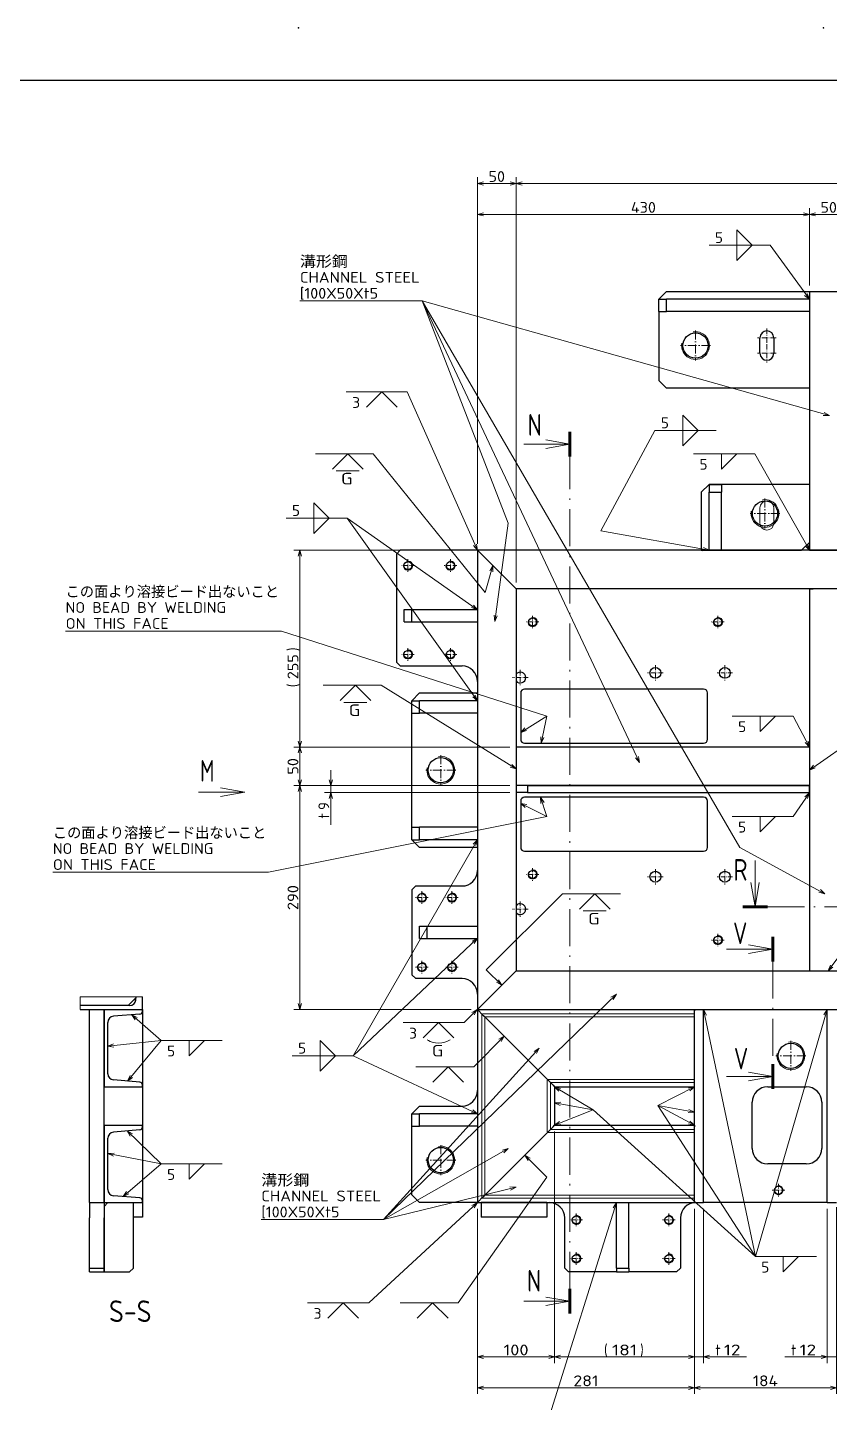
# Model space of a CAD drawing. Extents: x 0 to 1248, y -10 to 833.
# Drawn here: x 292.2 to 552, y 387.8 to 833.1 of the extents above; entities that cross this region are included whole.
import ezdxf
from ezdxf.enums import TextEntityAlignment as Align

# ---------------------------------------------------------------- set-up
doc = ezdxf.new("R2010")
doc.units = 0
doc.linetypes.add('DASHDOT', pattern=[18.5, 12, -3, 0.5, -3])
doc.layers.get('0').update_dxf_attribs({"lineweight": 13})
doc.styles.get("Standard").update_dxf_attribs({"font": 'isocp.shx'})
doc.dimstyles.get("Standard").update_dxf_attribs({"dimtxt": 2.5, "dimasz": 2.5, "dimexe": 1.25, "dimexo": 0.625, "dimtad": 1, "dimcen": 2.5, "dimadec": 0, "dimazin": 0, "dimtfac": 1, "dimtmove": 0, "dimatfit": 0, "dimfxl": 1, "dimarcsym": 0})

# ---------------------------------------------------------------- blocks, each defined once
blk = doc.blocks.new('*D1')
at = {"color": 7, "lineweight": 13}
for p, q in [((437.954529, 665.839461), (437.954529, 774.589461)), ((437.954529, 772.589461), (545.454529, 772.589461)), ((545.454529, 749.589461), (545.454529, 774.589461))]:
    blk.add_line(p, q, dxfattribs=at)
for points in [[(439.886383, 773.1071), (437.954529, 772.589461), (439.886383, 772.071822)], [(543.522675, 772.071822), (545.454529, 772.589461), (543.522675, 773.1071)]]:
    blk.add_lwpolyline(points, dxfattribs=at)
at = {"color": 7, "lineweight": 13, "width": 0.854609}
blk.add_text('430', height=3.5, dxfattribs=at).set_placement((487.645134, 773.089461), (495.763924, 773.089461), align=Align.FIT)
blk = doc.blocks.new('*D2')
at = {"color": 7, "lineweight": 13}
for p, q in [((545.454529, 749.589461), (545.454529, 774.589461)), ((545.454529, 772.589461), (557.954529, 772.589461)), ((557.954529, 749.589461), (557.954529, 774.589461))]:
    blk.add_line(p, q, dxfattribs=at)
for points in [[(547.386379, 773.1071), (545.454529, 772.589461), (547.386379, 772.071822)], [(556.022678, 772.071822), (557.954529, 772.589461), (556.022678, 773.1071)]]:
    blk.add_lwpolyline(points, dxfattribs=at)
at = {"color": 7, "lineweight": 13, "width": 0.868247}
blk.add_text('50', height=3.5, dxfattribs=at).set_placement((549.027435, 773.089461), (554.381622, 773.089461), align=Align.FIT)
blk = doc.blocks.new('*D15')
at = {"color": 7, "lineweight": 13}
for p, q in [((437.954529, 665.839461), (437.954529, 784.589461)), ((450.454529, 653.339461), (450.454529, 784.589461)), ((437.954529, 782.589461), (450.454529, 782.589461))]:
    blk.add_line(p, q, dxfattribs=at)
for points in [[(439.886383, 783.1071), (437.954529, 782.589461), (439.886383, 782.071822)], [(448.522675, 782.071822), (450.454529, 782.589461), (448.522675, 783.1071)]]:
    blk.add_lwpolyline(points, dxfattribs=at)
at = {"color": 7, "lineweight": 13, "width": 0.868247}
blk.add_text('50', height=3.5, dxfattribs=at).set_placement((441.527435, 783.089461), (446.881622, 783.089461), align=Align.FIT)
blk = doc.blocks.new('*D16')
at = {"color": 7, "lineweight": 13}
for p, q in [((450.454529, 653.339461), (450.454529, 784.589461)), ((770.454529, 653.339461), (770.454529, 784.589461)), ((450.454529, 782.589461), (770.454529, 782.589461))]:
    blk.add_line(p, q, dxfattribs=at)
for points in [[(452.386383, 783.1071), (450.454529, 782.589461), (452.386383, 782.071822)], [(768.522675, 782.071822), (770.454529, 782.589461), (768.522675, 783.1071)]]:
    blk.add_lwpolyline(points, dxfattribs=at)
for s, p in [('(', (602.434804, 783.089461)), (')', (616.896219, 783.089461))]:
    blk.add_text(s, height=3.5, dxfattribs=at).set_placement(p)
at = {"color": 7, "lineweight": 13, "width": 0.848056}
blk.add_text('1280', height=3.5, dxfattribs=at).set_placement((605.012838, 783.089461), (615.896219, 783.089461), align=Align.FIT)
blk = doc.blocks.new('*D22')
at = {"color": 7, "lineweight": 13}
for p, q in [((435.954529, 663.839461), (378.454529, 663.839461)), ((380.454529, 600.089461), (380.454529, 663.839461)), ((448.454529, 600.089461), (378.454529, 600.089461))]:
    blk.add_line(p, q, dxfattribs=at)
for points in [[(380.972168, 661.907607), (380.454529, 663.839461), (379.93689, 661.907607)], [(379.93689, 602.021313), (380.454529, 600.089461), (380.972168, 602.021313)]]:
    blk.add_lwpolyline(points, dxfattribs=at)
for s, p in [(')', (379.954529, 631.162284)), ('(', (379.954529, 619.465463))]:
    blk.add_text(s, height=3.5, rotation=90.000003, dxfattribs=at).set_placement(p)
at = {"color": 7, "lineweight": 13, "width": 0.854609}
blk.add_text('255', height=3.5, rotation=90, dxfattribs=at).set_placement((379.954529, 622.043496), (379.954529, 630.162284), align=Align.FIT)
blk = doc.blocks.new('*D23')
at = {"color": 7, "lineweight": 13}
for p, q in [((448.454529, 600.089461), (378.454529, 600.089461)), ((380.454529, 587.589461), (380.454529, 600.089461)), ((448.454529, 587.589461), (378.454529, 587.589461))]:
    blk.add_line(p, q, dxfattribs=at)
for points in [[(380.972168, 598.157609), (380.454529, 600.089461), (379.93689, 598.157609)], [(379.93689, 589.521313), (380.454529, 587.589461), (380.972168, 589.521313)]]:
    blk.add_lwpolyline(points, dxfattribs=at)
at = {"color": 7, "lineweight": 13, "width": 0.868247}
blk.add_text('50', height=3.5, rotation=90, dxfattribs=at).set_placement((379.954529, 591.162366), (379.954529, 596.516557), align=Align.FIT)
blk = doc.blocks.new('*D24')
at = {"color": 7, "lineweight": 13}
for p, q in [((448.454529, 587.589461), (378.454529, 587.589461)), ((380.454529, 515.089461), (380.454529, 587.589461)), ((435.954529, 515.089461), (378.454529, 515.089461))]:
    blk.add_line(p, q, dxfattribs=at)
for points in [[(380.972168, 585.657609), (380.454529, 587.589461), (379.93689, 585.657609)], [(379.93689, 517.021316), (380.454529, 515.089461), (380.972168, 517.021316)]]:
    blk.add_lwpolyline(points, dxfattribs=at)
at = {"color": 7, "lineweight": 13, "width": 0.854609}
blk.add_text('290', height=3.5, rotation=90, dxfattribs=at).set_placement((379.954529, 547.280066), (379.954529, 555.398856), align=Align.FIT)
blk = doc.blocks.new('*D25')
at = {"color": 7, "lineweight": 13}
for p, q in [((390.454529, 574.871303), (390.454529, 592.589461)), ((448.454529, 587.589461), (388.454529, 587.589461)), ((448.454529, 585.339461), (388.454529, 585.339461))]:
    blk.add_line(p, q, dxfattribs=at)
for points in [[(389.93689, 589.521313), (390.454529, 587.589461), (390.972168, 589.521313)], [(390.972168, 583.40761), (390.454529, 585.339461), (389.93689, 583.40761)]]:
    blk.add_lwpolyline(points, dxfattribs=at)
for s, width, p, p2 in [('9', 0.971098, (389.954529, 579.692113), (389.954529, 582.281709)), ('t', 1.092485, (389.954529, 576.871304), (389.954529, 578.692112))]:
    blk.add_text(s, height=3.5, rotation=90, dxfattribs=dict(at, width=width)).set_placement(p, p2, align=Align.FIT)
blk = doc.blocks.new('*D26')
at = {"color": 7, "lineweight": 13}
for p, q in [((437.954529, 450.589461), (437.954529, 390.589461)), ((508.204529, 450.589461), (508.204529, 390.589461)), ((437.954529, 392.589461), (508.204529, 392.589461))]:
    blk.add_line(p, q, dxfattribs=at)
for points in [[(439.886383, 393.1071), (437.954529, 392.589461), (439.886383, 392.071822)], [(506.272675, 392.071822), (508.204529, 392.589461), (506.272675, 393.1071)]]:
    blk.add_lwpolyline(points, dxfattribs=at)
at = {"color": 7, "lineweight": 13, "width": 0.95515}
blk.add_text('281', height=3.5, dxfattribs=at).set_placement((469.020142, 393.089461), (477.138916, 393.089461), align=Align.FIT)
blk = doc.blocks.new('*D27')
at = {"color": 7, "lineweight": 13}
for p, q in [((508.204529, 450.589461), (508.204529, 390.589461)), ((554.204529, 450.589461), (554.204529, 390.589461)), ((508.204529, 392.589461), (554.204529, 392.589461))]:
    blk.add_line(p, q, dxfattribs=at)
for points in [[(510.136383, 393.1071), (508.204529, 392.589461), (510.136383, 392.071822)], [(552.272678, 392.071822), (554.204529, 392.589461), (552.272678, 393.1071)]]:
    blk.add_lwpolyline(points, dxfattribs=at)
at = {"color": 7, "lineweight": 13, "width": 0.839875}
blk.add_text('184', height=3.5, dxfattribs=at).set_placement((527.145134, 393.089461), (535.263924, 393.089461), align=Align.FIT)
blk = doc.blocks.new('*D31')
at = {"color": 7, "lineweight": 13}
for p, q in [((462.954529, 475.589461), (462.954529, 400.589461)), ((437.954529, 450.589461), (437.954529, 400.589461)), ((437.954529, 402.589461), (462.954529, 402.589461))]:
    blk.add_line(p, q, dxfattribs=at)
for points in [[(439.886383, 403.1071), (437.954529, 402.589461), (439.886383, 402.071822)], [(461.022675, 402.071822), (462.954529, 402.589461), (461.022675, 403.1071)]]:
    blk.add_lwpolyline(points, dxfattribs=at)
at = {"color": 7, "lineweight": 13, "width": 0.854608}
blk.add_text('100', height=3.5, dxfattribs=at).set_placement((446.395142, 403.089461), (454.513916, 403.089461), align=Align.FIT)
blk = doc.blocks.new('*D32')
at = {"color": 7, "lineweight": 13}
for p, q in [((462.954529, 475.589461), (462.954529, 400.589461)), ((508.204529, 450.589461), (508.204529, 400.589461)), ((462.954529, 402.589461), (508.204529, 402.589461))]:
    blk.add_line(p, q, dxfattribs=at)
for points in [[(464.886383, 403.1071), (462.954529, 402.589461), (464.886383, 402.071822)], [(506.272675, 402.071822), (508.204529, 402.589461), (506.272675, 403.1071)]]:
    blk.add_lwpolyline(points, dxfattribs=at)
for s, p in [('(', (478.942108, 403.089461)), (')', (490.638924, 403.089461))]:
    blk.add_text(s, height=3.5, dxfattribs=at).set_placement(p)
at = {"color": 7, "lineweight": 13, "width": 0.955151}
blk.add_text('181', height=3.5, dxfattribs=at).set_placement((481.520142, 403.089461), (489.638924, 403.089461), align=Align.FIT)
blk = doc.blocks.new('*D35')
at = {"color": 7, "lineweight": 13}
for p, q in [((508.204529, 450.589461), (508.204529, 400.589461)), ((511.204529, 450.589461), (511.204529, 400.589461)), ((503.204529, 402.589461), (525.131622, 402.589461))]:
    blk.add_line(p, q, dxfattribs=at)
for points in [[(506.272675, 402.071822), (508.204529, 402.589461), (506.272675, 403.1071)], [(513.136383, 403.1071), (511.204529, 402.589461), (513.136383, 402.071822)]]:
    blk.add_lwpolyline(points, dxfattribs=at)
for s, width, p, p2 in [('t', 1.09249, (514.956619, 403.089461), (516.777435, 403.089461)), ('12', 0.868247, (517.777435, 403.089461), (523.131622, 403.089461))]:
    blk.add_text(s, height=3.5, dxfattribs=dict(at, width=width)).set_placement(p, p2, align=Align.FIT)
blk = doc.blocks.new('*D36')
at = {"color": 7, "lineweight": 13}
for p, q in [((551.204529, 450.589461), (551.204529, 400.589461)), ((554.204529, 451.055999), (554.204529, 400.589461)), ((537.454048, 402.589461), (559.204529, 402.589461))]:
    blk.add_line(p, q, dxfattribs=at)
for points in [[(549.272678, 402.071822), (551.204529, 402.589461), (549.272678, 403.1071)], [(556.136379, 403.1071), (554.204529, 402.589461), (556.136379, 402.071822)]]:
    blk.add_lwpolyline(points, dxfattribs=at)
for s, width, p, p2 in [('t', 1.09249, (539.454048, 403.089461), (541.274864, 403.089461)), ('12', 0.868247, (542.274857, 403.089461), (547.629044, 403.089461))]:
    blk.add_text(s, height=3.5, dxfattribs=dict(at, width=width)).set_placement(p, p2, align=Align.FIT)

msp = doc.modelspace()

# ---------------------------------------------------------------- linework, layer by layer
at = {"color": 7, "lineweight": 25}
for p, q in [((40, 816), (1164, 816)), ((496.7045, 745.0895), (499.2045, 747.5895)), ((496.7045, 741.0895), (496.7045, 745.0895)), ((496.7045, 745.0895), (499.2045, 745.0895)), ((499.2045, 747.5895), (545.4545, 747.5895)), ((545.4545, 745.0895), (499.2045, 745.0895)), ((499.2045, 741.0895), (499.2045, 745.0895)), ((545.4545, 747.5895), (545.4545, 663.8395)), ((545.4545, 747.5895), (557.9545, 747.5895)), ((496.7045, 741.0895), (499.2045, 741.0895)), ((496.7045, 741.0895), (496.7045, 718.8395)), ((545.4545, 741.0895), (499.2045, 741.0895)), ((529.4545, 727.5895), (529.4545, 732.5895)), ((533.9545, 732.5895), (533.9545, 727.5895)), ((499.2045, 716.3395), (496.7045, 718.8395)), ((545.4545, 716.3395), (499.2045, 716.3395)), ((510.4545, 682.5895), (512.9545, 685.0895)), ((510.4545, 682.5895), (510.4545, 663.8395)), ((545.4545, 685.0895), (512.9545, 685.0895)), ((512.9545, 685.0895), (516.9545, 685.0895)), ((512.9545, 685.0895), (512.9545, 682.5895)), ((512.9545, 663.8395), (512.9545, 682.5895)), ((512.9545, 682.5895), (516.9545, 682.5895)), ((516.9545, 685.0895), (516.9545, 682.5895)), ((516.9545, 663.8395), (516.9545, 682.5895)), ((412.9545, 663.8395), (411.7045, 662.5895)), ((510.4545, 663.8395), (412.9545, 663.8395)), ((437.9545, 663.8395), (450.4545, 651.3395)), ((782.9545, 663.8395), (437.9545, 663.8395)), ((437.9545, 663.8395), (437.9545, 515.0895)), ((437.9545, 663.8395), (450.4545, 651.3395)), ((510.4545, 663.8395), (512.9545, 663.8395)), ((512.9545, 663.8395), (516.9545, 663.8395)), ((516.9545, 663.8395), (542.9545, 663.8395)), ((542.9545, 663.8395), (545.4545, 666.3395)), ((545.4545, 663.8395), (542.9545, 663.8395)), ((545.4545, 663.8395), (557.9545, 663.8395)), ((411.7045, 662.5895), (411.7045, 627.5895)), ((770.4545, 651.3395), (450.4545, 651.3395)), ((450.4545, 651.3395), (450.4545, 527.5895)), ((545.4545, 651.3395), (546.7045, 651.3395)), ((545.4545, 651.3395), (545.4545, 527.5895)), ((557.9545, 651.3395), (546.7045, 651.3395)), ((414.2045, 640.5895), (414.2045, 644.5895)), ((414.2045, 644.5895), (416.7045, 644.5895)), ((416.7045, 640.5895), (416.7045, 644.5895)), ((416.7045, 644.5895), (437.9545, 644.5895)), ((414.2045, 640.5895), (416.7045, 640.5895)), ((416.7045, 640.5895), (437.9545, 640.5895)), ((411.7045, 627.5895), (412.9545, 626.3395)), ((412.9545, 626.3395), (432.9545, 626.3395)), ((419.2045, 617.5895), (416.7045, 615.0895)), ((416.7045, 611.0895), (416.7045, 615.0895)), ((416.7045, 615.0895), (419.2045, 615.0895)), ((419.2045, 617.5895), (437.9545, 617.5895)), ((437.9545, 615.0895), (419.2045, 615.0895)), ((419.2045, 611.0895), (419.2045, 615.0895)), ((451.9545, 617.5895), (451.9545, 602.5895)), ((511.2045, 618.8395), (453.2045, 618.8395)), ((512.4545, 602.5895), (512.4545, 617.5895)), ((416.7045, 611.0895), (419.2045, 611.0895)), ((416.7045, 574.0895), (416.7045, 611.0895)), ((437.9545, 611.0895), (419.2045, 611.0895)), ((453.2045, 601.3395), (511.2045, 601.3395)), ((545.4545, 600.0895), (450.4545, 600.0895)), ((450.4545, 600.0895), (450.4545, 598.8395)), ((450.4545, 598.8395), (450.4545, 587.5895)), ((545.4545, 600.0895), (545.4545, 587.5895)), ((545.4545, 587.5895), (450.4545, 587.5895)), ((454.2045, 585.3395), (450.4545, 585.3395)), ((511.2045, 583.8395), (453.2045, 583.8395)), ((454.2045, 587.5895), (545.4545, 587.5895)), ((454.2045, 587.5895), (454.2045, 585.3395)), ((454.2045, 585.3395), (545.4545, 585.3395)), ((545.4545, 585.3395), (545.4545, 587.5895)), ((451.9545, 582.5895), (451.9545, 567.5895)), ((512.4545, 567.5895), (512.4545, 582.5895)), ((416.7045, 570.0895), (416.7045, 574.0895)), ((416.7045, 574.0895), (419.2045, 574.0895)), ((416.7045, 570.0895), (419.2045, 570.0895)), ((416.7045, 570.0895), (419.2045, 567.5895)), ((437.9545, 574.0895), (419.2045, 574.0895)), ((419.2045, 570.0895), (419.2045, 574.0895)), ((437.9545, 570.0895), (419.2045, 570.0895)), ((437.9545, 567.5895), (419.2045, 567.5895)), ((453.2045, 566.3395), (511.2045, 566.3395)), ((417.9545, 555.0895), (416.7045, 553.8395)), ((416.7045, 553.8395), (416.7045, 526.3395)), ((417.9545, 555.0895), (432.9545, 555.0895)), ((419.2045, 538.0895), (419.2045, 542.0895)), ((419.2045, 542.0895), (421.7045, 542.0895)), ((421.7045, 538.0895), (421.7045, 542.0895)), ((421.7045, 542.0895), (437.9545, 542.0895)), ((419.2045, 538.0895), (421.7045, 538.0895)), ((421.7045, 538.0895), (437.9545, 538.0895)), ((417.9545, 525.0895), (416.7045, 526.3395)), ((437.9545, 515.0895), (450.4545, 527.5895)), ((437.9545, 515.0895), (450.4545, 527.5895)), ((450.4545, 527.5895), (770.4545, 527.5895)), ((545.4545, 527.5895), (546.7045, 527.5895)), ((546.7045, 527.5895), (557.9545, 527.5895)), ((432.9545, 525.0895), (417.9545, 525.0895)), ((324.8754, 516.3395), (327.3754, 518.8395)), ((327.3164, 518.1652), (327.4055, 519.1831)), ((329.5238, 515.0895), (329.5238, 519.1831)), ((329.5238, 515.0895), (329.5238, 519.1831)), ((325.324, 516.3395), (309.3224, 516.3395)), ((324.8754, 516.3395), (309.3224, 516.3395)), ((309.3224, 515.0895), (329.5238, 515.0895)), ((312.2738, 452.5895), (312.2738, 515.0895)), ((312.2738, 515.0895), (317.0238, 515.0895)), ((317.0238, 452.5895), (317.0238, 515.0895)), ((317.0238, 515.0895), (317.0238, 490.0895)), ((317.0238, 515.0895), (329.5238, 515.0895)), ((328.611, 513.6267), (320.0995, 512.8821)), ((325.324, 516.3395), (324.8754, 516.3395)), ((329.5237, 514.6101), (329.5238, 514.6229)), ((329.5238, 515.0895), (329.5238, 452.5895)), ((329.5238, 514.6229), (329.5238, 515.0895)), ((437.9545, 515.0895), (782.9545, 515.0895)), ((437.9545, 515.0895), (438.4211, 514.6229)), ((437.9545, 515.0895), (437.9545, 452.5895)), ((437.9545, 515.0895), (438.4211, 514.6229)), ((437.9545, 515.0895), (508.2045, 515.0895)), ((439.4173, 513.6267), (438.4211, 514.6229)), ((439.4173, 513.6267), (438.4211, 514.6229)), ((439.4173, 513.6267), (440.1619, 512.8821)), ((439.4173, 513.6267), (440.1619, 512.8821)), ((440.1619, 512.8821), (442.1543, 510.8897)), ((440.1619, 512.8821), (442.1543, 510.8897)), ((508.2045, 515.0895), (511.2045, 515.0895)), ((508.2045, 452.5895), (508.2045, 515.0895)), ((508.2045, 515.0895), (508.2045, 514.6229)), ((511.2045, 452.5895), (511.2045, 515.0895)), ((551.2045, 515.0895), (554.2045, 515.0895)), ((551.2045, 452.5895), (551.2045, 515.0895)), ((318.2738, 494.2892), (318.2738, 510.8897)), ((442.1543, 510.8897), (458.7547, 494.2892)), ((458.7547, 494.2892), (442.1543, 510.8897)), ((460.7471, 492.2969), (458.7547, 494.2892)), ((460.7471, 492.2969), (458.7547, 494.2892)), ((317.0238, 477.5895), (317.0238, 490.0895)), ((317.0238, 490.0895), (329.5238, 490.0895)), ((328.611, 491.5522), (320.0995, 492.2969)), ((329.5238, 490.5675), (329.5238, 490.556)), ((329.5238, 490.0895), (329.5238, 490.556)), ((461.4918, 491.5522), (460.7471, 492.2969)), ((461.4918, 491.5522), (460.7471, 492.2969)), ((461.4918, 491.5522), (462.488, 490.556)), ((461.4918, 491.5522), (462.488, 490.556)), ((462.488, 490.556), (462.9545, 490.0895)), ((462.488, 490.556), (462.9545, 490.0895)), ((462.9545, 490.0895), (462.9545, 477.5895)), ((462.9545, 490.0895), (508.2045, 490.0895)), ((508.2045, 490.0895), (508.2045, 490.556)), ((531.9545, 490.0895), (544.4545, 490.0895)), ((416.7045, 481.3395), (419.2045, 483.8395)), ((416.7045, 477.3395), (416.7045, 481.3395)), ((416.7045, 481.3395), (419.2045, 481.3395)), ((419.2045, 483.8395), (432.9545, 483.8395)), ((437.9545, 481.3395), (419.2045, 481.3395)), ((419.2045, 477.3395), (419.2045, 481.3395)), ((526.9545, 470.0895), (526.9545, 485.0895)), ((549.4545, 485.0895), (549.4545, 470.0895)), ((317.0238, 477.5895), (317.0238, 452.5895)), ((317.0238, 477.5895), (329.5238, 477.5895)), ((329.5238, 477.1229), (329.5238, 477.5895)), ((329.5238, 477.1115), (329.5238, 477.1229)), ((416.7045, 455.0895), (416.7045, 477.3395)), ((416.7045, 477.3395), (419.2045, 477.3395)), ((437.9545, 477.3395), (419.2045, 477.3395)), ((461.4918, 476.1267), (462.488, 477.1229)), ((461.4918, 476.1267), (462.488, 477.1229)), ((462.488, 477.1229), (462.9545, 477.5895)), ((462.488, 477.1229), (462.9545, 477.5895)), ((462.9545, 477.5895), (508.2045, 477.5895)), ((508.2045, 477.5895), (508.2045, 477.1229)), ((318.2738, 456.7892), (318.2738, 473.3897)), ((328.611, 476.1267), (320.0995, 475.3821)), ((442.1543, 456.7892), (458.7547, 473.3897)), ((442.1543, 456.7892), (458.7547, 473.3897)), ((460.7471, 475.3821), (458.7547, 473.3897)), ((460.7471, 475.3821), (458.7547, 473.3897)), ((461.4918, 476.1267), (460.7471, 475.3821)), ((461.4918, 476.1267), (460.7471, 475.3821)), ((544.4545, 465.0895), (531.9545, 465.0895)), ((328.611, 454.0522), (320.0995, 454.7969)), ((416.7045, 455.0895), (419.2045, 452.5895)), ((439.4173, 454.0522), (440.1619, 454.7969)), ((439.4173, 454.0522), (440.1619, 454.7969)), ((440.1619, 454.7969), (442.1543, 456.7892)), ((440.1619, 454.7969), (442.1543, 456.7892)), ((312.2738, 452.5895), (317.0238, 452.5895)), ((312.2738, 452.5895), (312.2738, 447.5895)), ((317.0238, 452.5895), (317.0238, 447.5895)), ((317.0238, 452.5895), (329.5238, 452.5895)), ((318.2738, 452.5895), (317.0238, 451.3395)), ((317.0238, 451.3395), (317.0238, 430.0895)), ((326.5238, 431.3395), (326.5238, 452.5895)), ((329.5237, 453.0689), (329.5238, 453.056)), ((329.5238, 452.5895), (329.5238, 453.056)), ((329.5238, 452.5895), (329.5238, 447.8395)), ((437.9545, 452.5895), (419.2045, 452.5895)), ((437.9545, 452.5895), (438.4211, 453.056)), ((437.9545, 452.5895), (438.4211, 453.056)), ((437.9545, 452.5895), (508.2045, 452.5895)), ((439.4173, 454.0522), (438.4211, 453.056)), ((439.4173, 454.0522), (438.4211, 453.056)), ((460.4545, 452.5895), (439.2045, 452.5895)), ((439.2045, 452.5895), (439.2045, 447.8395)), ((460.4545, 452.5895), (460.4545, 447.8395)), ((482.9545, 431.3395), (482.9545, 452.5895)), ((486.9545, 431.3395), (486.9545, 452.5895)), ((508.2045, 452.5895), (508.2045, 453.056)), ((508.2045, 452.5895), (511.2045, 452.5895)), ((551.2045, 452.5895), (511.2045, 452.5895)), ((551.2045, 452.5895), (554.2045, 452.5895)), ((312.2738, 431.3395), (312.2738, 447.5895)), ((317.0238, 431.3395), (317.0238, 447.5895)), ((329.5238, 447.8395), (326.5238, 447.8395)), ((460.4545, 447.8395), (439.2045, 447.8395)), ((466.2045, 431.3395), (466.2045, 447.5895)), ((503.7045, 447.5895), (503.7045, 431.3395)), ((312.2738, 430.0895), (312.2738, 431.3395)), ((312.2738, 431.3395), (317.0238, 431.3395)), ((312.2738, 430.0895), (317.0238, 430.0895)), ((317.0238, 430.0895), (317.0238, 431.3395)), ((317.0238, 430.0895), (325.2738, 430.0895)), ((326.5238, 431.3395), (325.2738, 430.0895)), ((467.4545, 430.0895), (466.2045, 431.3395)), ((482.9545, 430.0895), (467.4545, 430.0895)), ((482.9545, 431.3395), (486.9545, 431.3395)), ((482.9545, 431.3395), (482.9545, 430.0895)), ((482.9545, 430.0895), (486.9545, 430.0895)), ((486.9545, 431.3395), (486.9545, 430.0895)), ((502.4545, 430.0895), (486.9545, 430.0895)), ((502.4545, 430.0895), (503.7045, 431.3395))]:
    msp.add_line(p, q, dxfattribs=at)
at = {"color": 7, "lineweight": 13}
for p, q in [((512.9545, 762.5895), (532.7477, 762.5895)), ((545.4545, 745.0854), (532.7477, 762.5895)), ((395.4545, 715.0895), (415.2477, 715.0895)), ((437.9545, 663.8395), (415.2477, 715.0895)), ((495.4545, 702.5895), (515.2477, 702.5895)), ((385.4545, 695.0895), (404.2362, 695.0895)), ((467.9284, 698.1366), (452.9284, 698.1366)), ((507.9545, 695.0895), (527.7477, 695.0895)), ((545.4545, 663.8395), (527.7477, 695.0895)), ((529.4545, 672.5895), (529.4545, 677.5895)), ((533.9545, 677.5895), (533.9545, 672.5895)), ((375.9762, 674.2081), (395.7694, 674.2081)), ((437.9545, 644.5351), (395.7694, 674.2081)), ((437.9545, 615.0396), (395.7694, 674.2081)), ((387.9545, 620.0895), (406.7362, 620.0895)), ((450.4545, 593.026), (406.7362, 620.0895)), ((458.5525, 601.3395), (460.4545, 610.0895)), ((520.4545, 610.0895), (540.2477, 610.0895)), ((545.4477, 600.0895), (540.2477, 610.0895)), ((545.4545, 592.6387), (570.4545, 610.0895)), ((362.6035, 585.4507), (347.6035, 585.4507)), ((362.6035, 585.4502), (362.6035, 585.4512)), ((458.3954, 583.8395), (460.4545, 577.5895)), ((545.4545, 585.2866), (540.2477, 577.5895)), ((520.4545, 577.5895), (540.2477, 577.5895)), ((437.9545, 570.0895), (397.7477, 500.0895)), ((551.5162, 527.5895), (582.9545, 570.0895)), ((527.8513, 548.3235), (527.8513, 563.3235)), ((465.4545, 552.5895), (484.2362, 552.5895)), ((437.9545, 538.1422), (397.7477, 500.0895)), ((533.6487, 534.621), (518.6487, 534.621)), ((309.3224, 516.3395), (309.3224, 519.1831)), ((327.4055, 519.1831), (309.3224, 519.1831)), ((327.1567, 517.5386), (327.1567, 518.6207)), ((329.5238, 519.1831), (327.4055, 519.1831)), ((329.5238, 519.1831), (327.4055, 519.1831)), ((309.3224, 515.0895), (309.3224, 516.3395)), ((325.9957, 513.3979), (335.5238, 505.0895)), ((437.8726, 515.0895), (433.6624, 510.8516)), ((439.3374, 513.4566), (439.3374, 454.2223)), ((439.5874, 513.7066), (508.2045, 513.7066)), ((440.3217, 512.4723), (440.3217, 455.2066)), ((440.5717, 512.7223), (508.2045, 512.7223)), ((511.2045, 515.0895), (527.9545, 435.0895)), ((551.2045, 515.0895), (527.9545, 435.0895)), ((413.8691, 510.8516), (433.6624, 510.8516)), ((318.2738, 503.2501), (335.5238, 505.0895)), ((324.6034, 491.9028), (335.5238, 505.0895)), ((335.5238, 505.0895), (355.317, 505.0895)), ((446.6011, 506.4429), (436.7362, 496.5779)), ((377.9545, 500.0895), (397.7477, 500.0895)), ((437.9545, 481.3381), (397.7477, 500.0895)), ((417.9545, 496.5779), (436.7362, 496.5779)), ((460.5874, 492.2066), (460.5874, 475.4723)), ((460.8374, 492.4566), (508.2045, 492.4566)), ((461.5717, 491.2223), (461.5717, 476.4566)), ((461.8217, 491.4723), (508.2045, 491.4723)), ((462.9545, 490.0895), (475.4545, 482.5895)), ((533.6487, 493.4281), (518.6487, 493.4281)), ((462.9545, 477.5895), (475.4545, 482.5895)), ((508.2045, 477.5895), (496.4216, 483.9547)), ((508.2045, 481.8555), (496.4216, 483.9547)), ((324.5087, 475.7678), (335.5238, 465.0895)), ((460.8374, 475.2223), (508.2045, 475.2223)), ((461.8217, 476.2066), (508.2045, 476.2066)), ((318.2738, 468.4453), (335.5238, 465.0895)), ((323.2102, 454.5247), (335.5238, 465.0895)), ((335.5238, 465.0895), (355.317, 465.0895)), ((440.5717, 454.9566), (508.2045, 454.9566)), ((437.9545, 452.5895), (402.7477, 420.0895)), ((439.5874, 453.9723), (508.2045, 453.9723)), ((482.9671, 452.5895), (460.2477, 380.0895)), ((527.9545, 435.0895), (547.7477, 435.0895)), ((382.9545, 420.0895), (402.7477, 420.0895)), ((412.9545, 420.0895), (431.7362, 420.0895)), ((467.9284, 420.5994), (452.9284, 420.5994))]:
    msp.add_line(p, q, dxfattribs=at)
at = {"color": 7, "linetype": 'DASHDOT', "lineweight": 13, "ltscale": 0.2422}
for p, q in [((508.5795, 734.9335), (508.5795, 725.2455)), ((513.4235, 730.0895), (503.7355, 730.0895)), ((531.0795, 680.5585), (531.0795, 670.8705)), ((535.9235, 675.7145), (526.2355, 675.7145)), ((426.0795, 597.4335), (426.0795, 587.7455)), ((430.9235, 592.5895), (421.2355, 592.5895)), ((539.4545, 504.9335), (539.4545, 495.2455)), ((544.2985, 500.0895), (534.6105, 500.0895)), ((426.0795, 471.1835), (426.0795, 461.4955)), ((430.9235, 466.3395), (421.2355, 466.3395))]:
    msp.add_line(p, q, dxfattribs=at)
at = {"color": 7, "linetype": 'DASHDOT', "lineweight": 13, "ltscale": 0.15}
for p, q in [((531.7045, 735.5895), (531.7045, 729.5895)), ((534.7045, 732.5895), (528.7045, 732.5895)), ((531.7045, 730.5895), (531.7045, 724.5895)), ((534.7045, 727.5895), (528.7045, 727.5895))]:
    msp.add_line(p, q, dxfattribs=at)
at = {"color": 7, "lineweight": 100}
for p, q in [((467.9284, 702.1366), (467.9284, 694.1366)), ((523.8513, 548.3235), (531.8513, 548.3235)), ((533.6487, 538.621), (533.6487, 530.621)), ((533.6487, 489.4281), (533.6487, 497.4281)), ((467.9284, 416.5994), (467.9284, 424.5994))]:
    msp.add_line(p, q, dxfattribs=at)
at = {"color": 7, "linetype": 'DASHDOT', "lineweight": 13}
for p, q in [((467.9284, 424.5994), (467.9284, 694.1366)), ((531.8513, 548.3235), (689.0163, 548.3235)), ((533.6487, 530.621), (533.6487, 497.4281))]:
    msp.add_line(p, q, dxfattribs=at)
at = {"color": 7, "linetype": 'DASHDOT', "lineweight": 13, "ltscale": 0.101875}
for p, q in [((415.4545, 660.877), (415.4545, 656.802)), ((429.2045, 660.877), (429.2045, 656.802)), ((417.492, 658.8395), (413.417, 658.8395)), ((431.242, 658.8395), (427.167, 658.8395)), ((455.8295, 642.627), (455.8295, 638.552)), ((515.8295, 642.627), (515.8295, 638.552)), ((457.867, 640.5895), (453.792, 640.5895)), ((517.867, 640.5895), (513.792, 640.5895)), ((417.492, 630.0895), (413.417, 630.0895)), ((415.4545, 632.127), (415.4545, 628.052)), ((431.242, 630.0895), (427.167, 630.0895)), ((429.2045, 632.127), (429.2045, 628.052)), ((457.867, 558.8395), (453.792, 558.8395)), ((455.8295, 560.877), (455.8295, 556.802)), ((419.9545, 553.377), (419.9545, 549.302)), ((429.7045, 553.377), (429.7045, 549.302)), ((421.992, 551.3395), (417.917, 551.3395)), ((431.742, 551.3395), (427.667, 551.3395)), ((515.8295, 539.627), (515.8295, 535.552)), ((517.867, 537.5895), (513.792, 537.5895)), ((419.9545, 530.877), (419.9545, 526.802)), ((429.7045, 530.877), (429.7045, 526.802)), ((421.992, 528.8395), (417.917, 528.8395)), ((431.742, 528.8395), (427.667, 528.8395)), ((537.492, 456.5895), (533.417, 456.5895)), ((535.4545, 458.627), (535.4545, 454.552)), ((471.992, 446.9645), (467.917, 446.9645)), ((469.9545, 449.002), (469.9545, 444.927)), ((501.992, 446.9645), (497.917, 446.9645)), ((499.9545, 449.002), (499.9545, 444.927)), ((469.9545, 436.502), (469.9545, 432.427)), ((499.9545, 436.502), (499.9545, 432.427)), ((471.992, 434.4645), (467.917, 434.4645)), ((501.992, 434.4645), (497.917, 434.4645))]:
    msp.add_line(p, q, dxfattribs=at)
at = {"color": 7, "linetype": 'DASHDOT', "lineweight": 13, "ltscale": 0.125}
for p, q in [((451.8295, 625.0895), (451.8295, 620.0895)), ((498.0795, 624.0895), (493.0795, 624.0895)), ((495.5795, 626.5895), (495.5795, 621.5895)), ((520.5795, 624.0895), (515.5795, 624.0895)), ((518.0795, 626.5895), (518.0795, 621.5895)), ((454.3295, 622.5895), (449.3295, 622.5895)), ((498.0795, 558.0895), (493.0795, 558.0895)), ((495.5795, 560.5895), (495.5795, 555.5895)), ((520.5795, 558.0895), (515.5795, 558.0895)), ((518.0795, 560.5895), (518.0795, 555.5895)), ((451.8295, 550.0895), (451.8295, 545.0895)), ((454.3295, 547.5895), (449.3295, 547.5895))]:
    msp.add_line(p, q, dxfattribs=at)
at = {"color": 7, "lineweight": 13}
for points in [[(521.975, 762.5895), (526.947, 762.5895), (521.975, 767.5615)], [(521.975, 762.5895), (526.947, 762.5895), (521.975, 757.6174)], [(504.475, 702.5895), (509.447, 702.5895), (504.475, 707.5615)], [(504.475, 702.5895), (509.447, 702.5895), (504.475, 697.6174)], [(516.975, 695.0895), (521.947, 695.0895), (516.975, 690.1174)], [(384.9967, 674.2081), (389.9687, 674.2081), (384.9967, 679.1801)], [(384.9967, 674.2081), (389.9687, 674.2081), (384.9967, 669.2361)], [(529.475, 610.0895), (534.447, 610.0895), (529.475, 605.1174)], [(529.475, 577.5895), (534.447, 577.5895), (529.475, 572.6174)], [(344.5443, 505.0895), (349.5163, 505.0895), (344.5443, 500.1174)], [(386.975, 500.0895), (391.947, 500.0895), (386.975, 505.0615)], [(386.975, 500.0895), (391.947, 500.0895), (386.975, 495.1174)], [(344.5443, 465.0895), (349.5163, 465.0895), (344.5443, 460.1174)], [(536.975, 435.0895), (541.947, 435.0895), (536.975, 430.1174)]]:
    msp.add_lwpolyline(points, close=True, dxfattribs=at)
for points in [[(551.9543, 707.4223), (420.008, 744.5519), (380.4545, 744.5519)], [(550.4545, 552.5895), (522.9545, 567.5895), (420.008, 744.5519), (380.4545, 744.5519)], [(443.6134, 640.763), (447.9545, 672.5895), (420.008, 744.5519), (380.4545, 744.5519)], [(490.4545, 595.0895), (420.008, 744.5519), (380.4545, 744.5519)], [(543.9007, 746.3447), (545.4545, 745.0854), (544.7385, 746.9528)], [(401.989, 710.1174), (406.961, 715.0895), (411.9331, 710.1174)], [(549.9545, 707.4474), (551.9543, 707.4223), (550.2349, 708.4439)], [(460.0499, 696.7474), (467.9284, 698.1366), (460.0499, 699.5258)], [(512.9545, 663.8395), (477.9545, 670.0895), (495.4545, 702.5895)], [(390.9774, 690.1174), (395.9495, 695.0895), (400.9215, 690.1174)], [(442.9526, 658.8414), (440.4506, 650.0895), (404.2362, 695.0895)], [(392.2205, 689.4959), (395.9495, 689.4959), (399.6785, 689.4959)], [(436.6987, 665.396), (437.9545, 663.8395), (437.6452, 665.8154)], [(510.9618, 663.6695), (512.9545, 663.8395), (511.1438, 664.6886)], [(544.0518, 665.2651), (545.4545, 663.8395), (544.9525, 665.7754)], [(442.9193, 656.8417), (442.9526, 658.8414), (441.9239, 657.1263)], [(436.0766, 645.2232), (437.9545, 644.5351), (436.6722, 646.0699)], [(443.3616, 642.7471), (443.6134, 640.763), (444.3874, 642.6072)], [(451.9545, 604.8351), (460.4545, 610.0895), (374.4521, 637.6191), (304.5721, 637.6191)], [(393.4774, 615.1174), (398.4495, 620.0895), (403.4215, 615.1174)], [(394.7205, 614.4959), (398.4495, 614.4959), (402.1785, 614.4959)], [(436.4116, 616.3121), (437.9545, 615.0396), (437.2545, 616.9131)], [(453.3256, 606.2912), (451.9545, 604.8351), (453.8699, 605.4106)], [(458.4537, 603.4077), (458.5525, 601.3395), (459.501, 603.18)], [(544.0972, 601.5646), (545.4477, 600.0895), (545.0157, 602.0422)], [(489.1627, 596.6162), (490.4545, 595.0895), (490.0991, 597.0576)], [(448.5395, 593.6027), (450.4545, 593.026), (449.0844, 594.483)], [(546.7423, 594.1689), (545.4545, 592.6387), (547.3349, 593.32)], [(354.725, 584.0615), (362.6035, 585.4507), (354.725, 586.8399)], [(459.5302, 582.1076), (458.3954, 583.8395), (458.5123, 581.7722)], [(544.8009, 583.3964), (545.4545, 585.2866), (543.9434, 583.9765)], [(451.9545, 581.8538), (460.4545, 577.5895), (370.3346, 559.5519), (300.4545, 559.5519)], [(453.9134, 581.4502), (451.9545, 581.8538), (453.4491, 580.5248)], [(437.4412, 568.1565), (437.9545, 570.0895), (436.5435, 568.6721)], [(445.8231, 522.9581), (440.8231, 527.9581), (465.4545, 552.5895)], [(470.9774, 547.6174), (475.9495, 552.5895), (480.9215, 547.6174)], [(526.4621, 556.202), (527.8513, 548.3235), (529.2404, 556.202)], [(548.5107, 553.0601), (550.4545, 552.5895), (549.0064, 553.969)], [(472.2205, 546.9959), (475.9495, 546.9959), (479.6785, 546.9959)], [(436.9073, 536.4383), (437.9545, 538.1422), (436.1956, 537.1902)], [(525.7702, 533.2318), (533.6487, 534.621), (525.7702, 536.0102)], [(552.249, 529.4504), (551.5162, 527.5895), (553.0813, 528.8347)], [(444.0911, 523.9581), (445.8231, 522.9581), (444.8231, 524.6901)], [(482.9545, 520.0895), (407.508, 447.0519), (367.9545, 447.0519)], [(481.9266, 518.3739), (482.9545, 520.0895), (481.2065, 519.1177)], [(327.7919, 512.5184), (325.9957, 513.3979), (327.1115, 511.7381)], [(436.8783, 513.3542), (437.8726, 515.0895), (436.1438, 514.0838)], [(512.1071, 513.3047), (511.2045, 515.0895), (511.0938, 513.0925)], [(551.1625, 513.0899), (551.2045, 515.0895), (550.1683, 513.3788)], [(420.4036, 505.8796), (425.3756, 510.8516), (430.3477, 505.8796)], [(320.1399, 503.9696), (318.2738, 503.2501), (320.2497, 502.9402)], [(421.6466, 505.2581), (422.061, 505.0509), (422.6825, 504.7402), (423.304, 504.533), (423.7183, 504.4294), (424.3398, 504.3259), (425.3756, 504.2223), (426.4115, 504.3259), (427.033, 504.4294), (427.4473, 504.533), (428.0688, 504.7402), (428.6903, 505.0509), (429.1047, 505.2581)], [(445.6011, 504.7108), (446.6011, 506.4429), (444.8691, 505.4429)], [(457.9545, 502.5895), (407.508, 447.0519), (367.9545, 447.0519)], [(457.0388, 500.8114), (457.9545, 502.5895), (456.2725, 501.5075)], [(423.4774, 491.6059), (428.4495, 496.5779), (433.4215, 491.6059)], [(525.7702, 492.0389), (533.6487, 493.4281), (525.7702, 494.8173)], [(325.4369, 493.7209), (324.6034, 491.9028), (326.2343, 493.0605)], [(464.8774, 489.5394), (462.9545, 490.0895), (464.3448, 488.6517)], [(508.2045, 490.0895), (496.4216, 483.9547), (527.9545, 435.0895)], [(506.7301, 488.7382), (508.2045, 490.0895), (506.252, 489.6565)], [(435.9849, 481.6855), (437.9545, 481.3381), (436.4225, 482.6237)], [(464.9479, 485.0339), (462.9545, 484.8717), (464.762, 484.0155)], [(462.9545, 484.8717), (475.4545, 482.5895), (527.9545, 435.0895)], [(506.2118, 481.6847), (508.2045, 481.8555), (506.3934, 482.7039)], [(464.556, 478.7876), (462.9545, 477.5895), (464.9405, 477.8263)], [(506.2588, 478.0522), (508.2045, 477.5895), (506.7509, 478.9631)], [(326.256, 474.7948), (324.5087, 475.7678), (325.5354, 474.0515)], [(320.269, 468.5845), (318.2738, 468.4453), (320.0713, 467.5683)], [(447.9545, 470.0895), (407.508, 447.0519), (367.9545, 447.0519)], [(453.3318, 467.9667), (460.4545, 460.8439), (431.7362, 420.0895)], [(446.5321, 468.6835), (447.9545, 470.0895), (446.0197, 469.5831)], [(455.0638, 466.9667), (453.3318, 467.9667), (454.3318, 466.2347)], [(324.3393, 456.1755), (323.2102, 454.5247), (325.0134, 455.3898)], [(450.4545, 457.5895), (407.508, 447.0519), (367.9545, 447.0519)], [(448.7017, 456.6264), (450.4545, 457.5895), (448.455, 457.6318)], [(436.8861, 450.8987), (437.9545, 452.5895), (436.1839, 451.6595)], [(482.8834, 450.5912), (482.9671, 452.5895), (481.8955, 450.9008)], [(389.489, 415.1174), (394.461, 420.0895), (399.4331, 415.1174)], [(418.4774, 415.1174), (423.4495, 420.0895), (428.4215, 415.1174)], [(460.0499, 419.2102), (467.9284, 420.5994), (460.0499, 421.9886)]]:
    msp.add_lwpolyline(points, dxfattribs=at)
for centre in [(380, 833), (550, 833)]:
    msp.add_circle(centre, 0.1, dxfattribs=at)
at = {"color": 7, "lineweight": 25}
for centre, radius in [((508.5795, 730.0895), 4.094), ((531.0795, 675.7145), 4.094), ((415.4545, 658.8395), 1.2875), ((429.2045, 658.8395), 1.2875), ((455.8295, 640.5895), 1.2875), ((515.8295, 640.5895), 1.2875), ((415.4545, 630.0895), 1.2875), ((429.2045, 630.0895), 1.2875), ((495.5795, 624.0895), 1.75), ((518.0795, 624.0895), 1.75), ((426.0795, 592.5895), 4.094), ((455.8295, 558.8395), 1.2875), ((495.5795, 558.0895), 1.75), ((518.0795, 558.0895), 1.75), ((419.9545, 551.3395), 1.2875), ((429.7045, 551.3395), 1.2875), ((515.8295, 537.5895), 1.2875), ((419.9545, 528.8395), 1.2875), ((429.7045, 528.8395), 1.2875), ((539.4545, 500.0895), 4.094), ((426.0795, 466.3395), 4.094), ((535.4545, 456.5895), 1.2875), ((469.9545, 446.9645), 1.2875), ((499.9545, 446.9645), 1.2875), ((469.9545, 434.4645), 1.2875), ((499.9545, 434.4645), 1.2875)]:
    msp.add_circle(centre, radius, dxfattribs=at)
for centre, radius, start, end in [((531.7045, 732.5895), 2.25, 0, 180), ((531.7045, 727.5895), 2.25, 180, 0), ((432.9545, 621.3395), 5, 0.151721, 90), ((451.8295, 622.5895), 1.75, 218.201462, 141.786807), ((453.2045, 617.5895), 1.25, 90, 180), ((511.2045, 617.5895), 1.25, 0, 90), ((453.2045, 602.5895), 1.25, 180, 270), ((511.2045, 602.5895), 1.25, 270, 0), ((453.2045, 582.5895), 1.25, 90, 180), ((511.2045, 582.5895), 1.25, 0, 90), ((453.2045, 567.5895), 1.25, 180, 270), ((511.2045, 567.5895), 1.25, 270, 0), ((432.9545, 560.0895), 5, 270, 359.848279), ((451.8295, 547.5895), 1.75, 218.201462, 141.786807), ((432.9545, 520.0895), 5, 0.151721, 90), ((325.324, 518.3395), 2, 270, 355), ((325.3241, 518.3394), 2, 293.948661, 297.586383), ((325.324, 518.3395), 2, 301.558955, 305.537766), ((320.2738, 510.8897), 2, 95, 180), ((328.5238, 514.6229), 1, 275, 360), ((320.2738, 494.2892), 2, 180, 265), ((328.5238, 490.556), 1, 360, 85), ((531.9545, 485.0895), 5, 90, 180), ((544.4545, 485.0895), 5, 0, 90), ((432.9545, 488.8395), 5, 270, 359.892717), ((328.5238, 477.1229), 1, 275, 0), ((320.2738, 473.3897), 2, 95, 180), ((531.9545, 470.0895), 5, 180, 270), ((544.4545, 470.0895), 5, 270, 0), ((320.2738, 456.7892), 2, 180, 265), ((328.5238, 453.056), 1, 0, 85), ((461.2045, 447.5895), 5, 0, 89.891822), ((508.7045, 447.5895), 5, 90.108178, 180)]:
    msp.add_arc(centre, radius, start, end, dxfattribs=at)
at = {"color": 7, "lineweight": 13}
for centre, radius, start, end in [((508.5795, 730.0895), 4.5, 169.999993, 100.000014), ((531.0795, 675.7145), 4.5, 169.999993, 100.000014), ((531.7045, 677.5895), 2.25, 0, 180), ((531.7045, 672.5895), 2.25, 180, 0), ((415.4545, 658.8395), 1.5, 169.999993, 100.000014), ((429.2045, 658.8395), 1.5, 169.999993, 100.000014), ((455.8295, 640.5895), 1.5, 169.999993, 100.000014), ((515.8295, 640.5895), 1.5, 169.999993, 100.000014), ((415.4545, 630.0895), 1.5, 169.999993, 100.000014), ((429.2045, 630.0895), 1.5, 169.999993, 100.000014), ((426.0795, 592.5895), 4.5, 169.999993, 100.000014), ((455.8295, 558.8395), 1.5, 169.999993, 100.000014), ((419.9545, 551.3395), 1.5, 169.999993, 100.000014), ((429.7045, 551.3395), 1.5, 169.999993, 100.000014), ((515.8295, 537.5895), 1.5, 169.999993, 100.000014), ((419.9545, 528.8395), 1.5, 169.999993, 100.000014), ((429.7045, 528.8395), 1.5, 169.999993, 100.000014), ((539.4545, 500.0895), 4.5, 169.999993, 100.000014), ((426.0795, 466.3395), 4.5, 169.999993, 100.000014), ((535.4545, 456.5895), 1.5, 169.999993, 100.000014), ((469.9545, 446.9645), 1.5, 169.999993, 100.000014), ((499.9545, 446.9645), 1.5, 169.999993, 100.000014), ((469.9545, 434.4645), 1.5, 169.999993, 100.000014), ((499.9545, 434.4645), 1.5, 169.999993, 100.000014)]:
    msp.add_arc(centre, radius, start, end, dxfattribs=at)

# ---------------------------------------------------------------- texts
for s, height, width, p, p2 in [('5', 3.5, 0.913974, (514.8795, 763.3178), (517.4691, 763.3178)), ('溝形鋼', 3.5, 1.827949, (380.4545, 755.6386), (395.9921, 755.6386)), ('CHANNEL STEEL', 3.5, 0.923892, (380.4545, 750.4594), (419.258, 750.4594)), ('[100X50Xt5', 3.5, 0.830475, (380.4545, 745.2802), (405.784, 745.2802)), ('3', 3.5, 0.913976, (397.3795, 709.9103), (399.9691, 709.9103)), ('N', 7, 0.765813, (454.2148, 700.8897), (458.8097, 700.8897)), ('5', 3.5, 0.913974, (497.3795, 703.3178), (499.9691, 703.3178)), ('5', 3.5, 0.913974, (509.8795, 689.9103), (512.4691, 689.9103)), ('G', 3.729, 1.166667, (393.7742, 685.1454), (397.5032, 685.1454)), ('5', 3.5, 0.913976, (377.9012, 674.9364), (380.4908, 674.9364)), ('この面より溶接ビード出ないこと', 3.5, 1.553485, (304.5721, 648.7058), (373.7021, 648.7058)), ('NO BEAD BY WELDING', 3.5, 0.880915, (304.5721, 643.5266), (356.5461, 643.5266)), ('ON THIS FACE', 3.5, 0.886772, (304.5721, 638.3474), (337.9738, 638.3474)), ('G', 3.729, 1.166667, (396.2742, 610.1454), (400.0032, 610.1454)), ('5', 3.5, 0.913974, (522.3795, 604.9103), (524.9691, 604.9103)), ('M', 7, 0.689232, (348.1491, 588.8822), (352.744, 588.8822)), ('この面より溶接ビード出ないこと', 3.5, 1.553485, (300.4545, 570.6386), (369.5846, 570.6386)), ('5', 3.5, 0.913974, (522.3795, 572.4103), (524.9691, 572.4103)), ('NO BEAD BY WELDING', 3.5, 0.880915, (300.4545, 565.4594), (352.4285, 565.4594)), ('ON THIS FACE', 3.5, 0.886772, (300.4545, 560.2802), (333.8563, 560.2802)), ('R', 7, 0.765812, (520.8303, 556.8169), (525.4252, 556.8169)), ('G', 3.729, 1.166667, (473.7742, 542.6454), (477.5032, 542.6454)), ('V', 7, 0.81086, (520.7637, 536.2844), (525.3586, 536.2844)), ('3', 3.5, 0.913976, (415.7941, 505.6724), (418.3837, 505.6724)), ('5', 3.5, 0.913975, (337.4488, 499.9103), (340.0384, 499.9103)), ('5', 3.5, 0.913976, (379.8795, 500.8178), (382.4691, 500.8178)), ('G', 3.729, 1.166667, (423.2004, 499.8717), (426.9294, 499.8717)), ('V', 7, 0.81086, (521.0306, 495.6826), (525.6254, 495.6826)), ('5', 3.5, 0.913975, (337.4488, 459.9103), (340.0384, 459.9103)), ('溝形鋼', 3.5, 1.827949, (367.9545, 458.1386), (383.4921, 458.1386)), ('CHANNEL STEEL', 3.5, 0.923892, (367.9545, 452.9594), (406.758, 452.9594)), ('[100X50Xt5', 3.5, 0.830475, (367.9545, 447.7802), (393.284, 447.7802)), ('5', 3.5, 0.913974, (529.8795, 429.9103), (532.4691, 429.9103)), ('N', 7, 0.765813, (454.0112, 423.7354), (458.6061, 423.7354)), ('S-S', 7, 0.65641, (318.6315, 413.8818), (332.4161, 413.8818)), ('3', 3.5, 0.913976, (384.8795, 414.9103), (387.4691, 414.9103))]:
    msp.add_text(s, height=height, dxfattribs=dict(at, width=width)).set_placement(p, p2, align=Align.FIT)

# ---------------------------------------------------------------- dimensions: what is measured, and where the dimension line sits
at = {"lineweight": 0}
for base, p1, p2, angle, picture, middle, dimtype in [((437.9545, 782.5895), (450.4545, 651.3395), (437.9545, 663.8395), 180, '*D15', (444.2045, 782.5895), 160), ((437.9545, 772.5895), (545.4545, 747.5895), (437.9545, 663.8395), 180, '*D1', (491.7045, 772.5895), 160), ((545.4545, 772.5895), (557.9545, 747.5895), (545.4545, 747.5895), 180, '*D2', (551.7045, 772.5895), 161), ((380.4545, 600.0895), (450.4545, 587.5895), (450.4545, 600.0895), 90, '*D23', (380.4545, 593.8395), 161), ((380.4545, 587.5895), (437.9545, 515.0895), (450.4545, 587.5895), 90, '*D24', (380.4545, 551.3395), 160), ((437.9545, 402.5895), (462.9545, 477.5895), (437.9545, 452.5895), 180, '*D31', (450.4545, 402.5895), 160), ((437.9545, 392.5895), (508.2045, 452.5895), (437.9545, 452.5895), 180, '*D26', (473.0795, 392.5895), 161), ((508.2045, 392.5895), (554.2045, 452.5895), (508.2045, 452.5895), 180, '*D27', (531.2045, 392.5895), 161)]:
    dim = msp.add_linear_dim(base=base, p1=p1, p2=p2, angle=angle, dimstyle='STANDARD', override={"dimlfac": 4}, dxfattribs=at)
    dim.commit()
    dim.dimension.update_dxf_attribs({"geometry": picture, "text_midpoint": middle, "dimtype": dimtype})
for base, p1, p2, angle, text, picture, middle, dimtype in [((450.4545, 782.5895), (770.4545, 651.3395), (450.4545, 651.3395), 180, '(<>)', '*D16', (610.4545, 782.5895), 161), ((380.4545, 663.8395), (450.4545, 600.0895), (437.9545, 663.8395), 90, '(<>)', '*D22', (380.4545, 626.1029), 160), ((390.4545, 587.5895), (450.4545, 585.3395), (450.4545, 587.5895), 90, 't<>', '*D25', (390.4545, 579.5765), 160), ((462.9545, 402.5895), (508.2045, 452.5895), (462.9545, 477.5895), 180, '(<>)', '*D32', (485.5795, 402.5895), 160), ((511.2045, 402.5895), (508.2045, 452.5895), (511.2045, 452.5895), 0, 't<>', '*D35', (519.0441, 402.5895), 161)]:
    dim = msp.add_linear_dim(base=base, p1=p1, p2=p2, angle=angle, text=text, dimstyle='STANDARD', override={"dimlfac": 4}, dxfattribs=at)
    dim.commit()
    dim.dimension.update_dxf_attribs({"geometry": picture, "text_midpoint": middle, "dimtype": dimtype})
dim = msp.add_linear_dim(base=(554.2045, 402.5895), p1=(551.2045, 452.5895), p2=(554.2045, 453.056), text='t<>', dimstyle='STANDARD', override={"dimlfac": 4}, dxfattribs=at)
dim.commit()
dim.dimension.update_dxf_attribs({"geometry": '*D36', "text_midpoint": (543.5415, 402.5895), "dimtype": 160})

doc.saveas('drawing.dxf')
